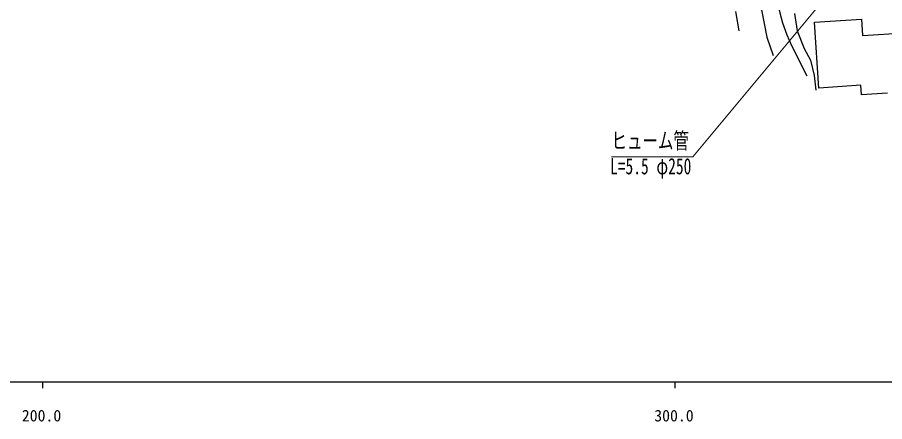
# Model space of a CAD drawing. Units: millimetres, scale not verified. Extents: x 40000 to 680000, y 20000 to 380000.
# Drawn here: x 264022 to 401156, y 198715 to 262550 of the extents above; entities that cross this region are included whole.
import ezdxf
from ezdxf.enums import TextEntityAlignment as Align

# ---------------------------------------------------------------- set-up
doc = ezdxf.new("R2010")
doc.units = ezdxf.units.MM
doc.header["$LTSCALE"] = 1000
for name, color, linetype, lineweight in [('M-BGD', 7, 'Continuous', 25), ('M-STR-HTXT', 7, 'Continuous', 13), ('M-TTL-BAND', 7, 'Continuous', 25)]:
    doc.layers.add(name, color=color, linetype=linetype, lineweight=lineweight)
doc.styles.add('ＭＳ ゴシック', font='')
doc.styles.get('ＭＳ ゴシック').set_extended_font_data('MS Gothic')

msp = doc.modelspace()

# ---------------------------------------------------------------- linework, layer by layer
at = {"layer": 'M-BGD'}
for p, q in [((386898, 263177), (387340, 260422)), ((390085, 261801), (397476, 262284)), ((397476, 262284), (397646, 259685)), ((390765, 251393), (390085, 261801)), ((387340, 260422), (388428, 257633)), ((397646, 259685), (408953, 260424)), ((388428, 257633), (389415, 255796)), ((389415, 255796), (390027, 253347)), ((390027, 253347), (390293, 251044)), ((397405, 251827), (390765, 251393)), ((397505, 250306), (397405, 251827)), ((401603, 250574), (397505, 250306))]:
    msp.add_line(p, q, dxfattribs=at)
for points in [[(380811, 275666), (380519, 274707), (380316, 273612), (380275, 272610), (380336, 271546), (380581, 269759), (380961, 267796), (381675, 263722), (382541, 259417), (383525, 256533)], [(383768, 268975), (383927, 266978), (384216, 264809), (384557, 263247), (385004, 261707), (385686, 259817), (386405, 258130), (388832, 253314)], [(377565, 263480), (378082, 260449)]]:
    msp.add_lwpolyline(points, dxfattribs=at)
at = {"layer": 'M-STR-HTXT'}
for p, q in [((390611, 264239), (370834, 240532)), ((370834, 240532), (357956, 240531))]:
    msp.add_line(p, q, dxfattribs=at)
at = {"layer": 'M-TTL-BAND'}
for p, q in [((40000, 205000), (579000, 205000)), ((268000, 205000), (268000, 204000)), ((368000, 205000), (368000, 204000))]:
    msp.add_line(p, q, dxfattribs=at)

# ---------------------------------------------------------------- texts
at = {"layer": 'M-STR-HTXT', "style": 'ＭＳ ゴシック', "width": 0.7}
for s, p in [('ヒューム管', (357956, 241032)), ('L=5.5 φ250', (357736, 236995))]:
    msp.add_text(s, height=2566, rotation=0.001, dxfattribs=at).set_placement(p, align=Align.BOTTOM_LEFT)
at = {"layer": 'M-TTL-BAND', "style": 'ＭＳ ゴシック'}
for s, p in [('200.0', (267844, 198195)), ('300.0', (367844, 198195))]:
    msp.add_text(s, height=1833, dxfattribs=at).set_placement(p, align=Align.BOTTOM_CENTER)

doc.saveas('drawing.dxf')
